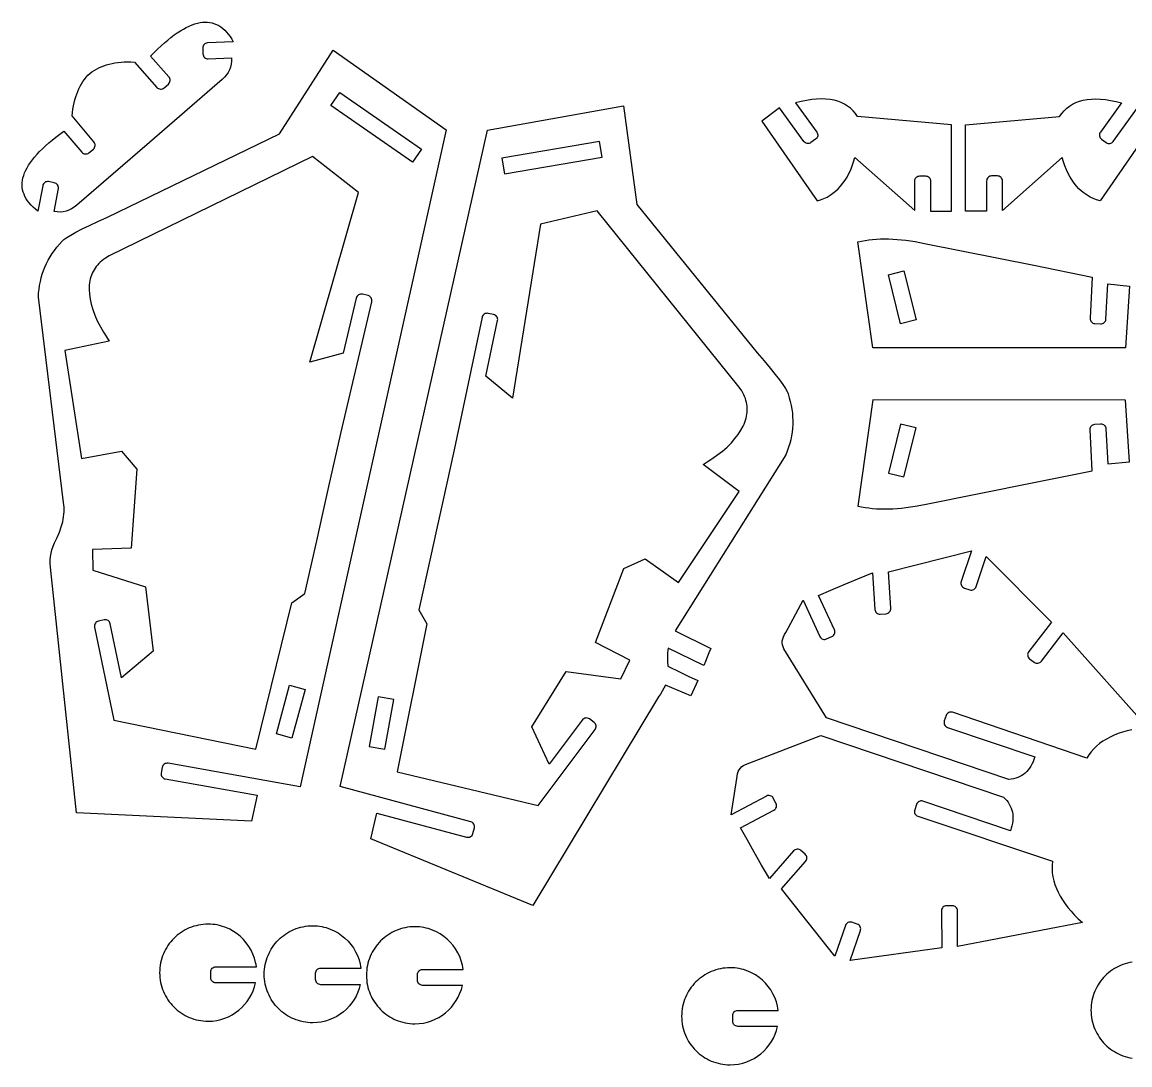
# Model space of a CAD drawing. Extents: x 0 to 16.8, y 0 to 16.3.
# Drawn here: x 0 to 7.99, y 0.37 to 7.89 of the extents above; entities that cross this region are included whole.
import ezdxf

# ---------------------------------------------------------------- set-up
doc = ezdxf.new("R2010")
doc.units = 0
doc.layers.add('Default_Layer', color=1, linetype='CONTINUOUS')
doc.layers.add('Harley_1', color=1, linetype='CONTINUOUS')

msp = doc.modelspace()

# ---------------------------------------------------------------- linework, layer by layer
at = {"layer": 'Default_Layer'}
msp.add_lwpolyline([(2.0055, 2.3734), (1.0529, 2.5422), (1.0454, 2.5427), (1.0383, 2.5418), (1.0315, 2.5396), (1.0254, 2.5361), (1.02, 2.5315), (1.0155, 2.526), (1.0122, 2.5196), (1.0102, 2.5125), (1.0029, 2.4715), (1.0024, 2.4641), (1.0033, 2.457), (1.0056, 2.4502), (1.009, 2.4441), (1.0136, 2.4387), (1.0192, 2.4343), (1.0256, 2.431), (1.0328, 2.4289), (1.6942, 2.3116), (1.6543, 2.1258), (0.3922, 2.1854), (0.2078, 3.9324), (0.2037, 3.9576), (0.2017, 3.9827), (0.2018, 4.0077), (0.2041, 4.0326), (0.2085, 4.0574), (0.215, 4.0821), (0.2236, 4.1068), (0.2344, 4.1313), (0.2536, 4.1706), (0.2697, 4.2091), (0.2826, 4.2468), (0.2923, 4.2836), (0.296, 4.3018), (0.2988, 4.3197), (0.3009, 4.3374), (0.3021, 4.3549), (0.3026, 4.3722), (0.3022, 4.3893), (0.3011, 4.4063), (0.2991, 4.423), (0.1174, 5.9022), (0.119, 5.9313), (0.1219, 5.9598), (0.1259, 5.9878), (0.1312, 6.0154), (0.1377, 6.0424), (0.1454, 6.0689), (0.1542, 6.0949), (0.1643, 6.1205), (0.1756, 6.1455), (0.1882, 6.17), (0.2019, 6.194), (0.2168, 6.2175), (0.2329, 6.2405), (0.2503, 6.263), (0.2688, 6.285), (0.2886, 6.3065), (0.294, 6.3123), (0.3014, 6.3187), (0.3223, 6.3335), (0.3511, 6.3511), (0.388, 6.3715), (0.4329, 6.3946), (0.4857, 6.4204), (0.5466, 6.449), (0.6155, 6.4803), (1.856, 7.0808), (2.2446, 7.6844), (3.0578, 7.1099), (2.5316, 4.7416), (2.0055, 2.3734)], close=True, dxfattribs=at)
at = {"layer": 'Harley_1'}
for points in [[(0.4878, 7.5166), (0.5032, 7.5278), (0.5191, 7.5382), (0.5357, 7.5478), (0.5528, 7.5566), (0.5706, 7.5645), (0.5891, 7.5716), (0.6081, 7.5779), (0.6278, 7.5834), (0.6482, 7.5881), (0.6692, 7.592), (0.6909, 7.595), (0.7132, 7.5973), (0.7362, 7.5988), (0.7599, 7.5996), (0.7843, 7.5995), (0.8094, 7.5987), (0.9719, 7.4155), (0.9773, 7.4105), (0.9835, 7.4068), (0.9902, 7.4044), (0.9972, 7.4033), (1.0043, 7.4035), (1.0112, 7.4051), (1.0178, 7.408), (1.0238, 7.4124), (1.0549, 7.44), (1.0599, 7.4454), (1.0636, 7.4516), (1.066, 7.4583), (1.0671, 7.4653), (1.0668, 7.4723), (1.0652, 7.4793), (1.0623, 7.4858), (1.0579, 7.4919), (0.9255, 7.6411), (0.9767, 7.692), (1.0016, 7.7153), (1.0261, 7.737), (1.0501, 7.7573), (1.0736, 7.7761), (1.0967, 7.7934), (1.1193, 7.8092), (1.1414, 7.8236), (1.1631, 7.8364), (1.1843, 7.8478), (1.2051, 7.8577), (1.2254, 7.8661), (1.2452, 7.8731), (1.2646, 7.8785), (1.2835, 7.8825), (1.3019, 7.885), (1.3199, 7.886), (1.3374, 7.8855), (1.3544, 7.8835), (1.371, 7.88), (1.3872, 7.8751), (1.4028, 7.8687), (1.418, 7.8608), (1.4328, 7.8514), (1.447, 7.8405), (1.4609, 7.8282), (1.4742, 7.8144), (1.4871, 7.799), (1.4995, 7.7822), (1.5115, 7.764), (1.523, 7.7442), (1.3376, 7.7364), (1.3303, 7.7353), (1.3235, 7.7329), (1.3174, 7.7292), (1.3121, 7.7245), (1.3078, 7.7189), (1.3047, 7.7125), (1.3028, 7.7056), (1.3024, 7.6982), (1.3041, 7.6566), (1.3052, 7.6493), (1.3076, 7.6425), (1.3113, 7.6364), (1.316, 7.6312), (1.3217, 7.6269), (1.328, 7.6238), (1.335, 7.6219), (1.3425, 7.6215), (1.5095, 7.6285), (1.5097, 7.6054), (1.5075, 7.5833), (1.5027, 7.5623), (1.4955, 7.5424), (1.4857, 7.5235), (1.4735, 7.5057), (1.4588, 7.489), (1.4416, 7.4733), (0.9185, 7.0185), (0.3934, 6.566), (0.3755, 6.5512), (0.3568, 6.5391), (0.3374, 6.5295), (0.3174, 6.5226), (0.2966, 6.5183), (0.2751, 6.5166), (0.253, 6.5175), (0.2301, 6.521), (0.261, 6.6854), (0.2617, 6.6928), (0.2608, 6.6999), (0.2586, 6.7067), (0.2552, 6.7129), (0.2507, 6.7183), (0.2452, 6.7228), (0.2389, 6.7262), (0.2318, 6.7283), (0.1909, 6.736), (0.1835, 6.7366), (0.1763, 6.7358), (0.1696, 6.7336), (0.1634, 6.7302), (0.158, 6.7256), (0.1535, 6.7201), (0.1501, 6.7137), (0.148, 6.7066), (0.1137, 6.5243), (0.0958, 6.5385), (0.0794, 6.5529), (0.0646, 6.5676), (0.0513, 6.5826), (0.0395, 6.5978), (0.0292, 6.6132), (0.0205, 6.6289), (0.0134, 6.6449), (0.0077, 6.661), (0.0036, 6.6775), (0.001, 6.6941), (0, 6.711), (0.0005, 6.7282), (0.0025, 6.7456), (0.0061, 6.7632), (0.0112, 6.7811), (0.0178, 6.7993), (0.026, 6.8177), (0.0357, 6.8363), (0.0469, 6.8552), (0.0597, 6.8743), (0.074, 6.8937), (0.0898, 6.9133), (0.1072, 6.9331), (0.1261, 6.9532), (0.1465, 6.9736), (0.1685, 6.9942), (0.192, 7.015), (0.217, 7.0361), (0.2436, 7.0574), (0.3014, 7.1008), (0.4301, 6.9484), (0.4354, 6.9432), (0.4415, 6.9393), (0.4481, 6.9368), (0.4551, 6.9355), (0.4622, 6.9356), (0.4691, 6.937), (0.4758, 6.9398), (0.4819, 6.9439), (0.5137, 6.9708), (0.5188, 6.9761), (0.5227, 6.9822), (0.5252, 6.9888), (0.5265, 6.9958), (0.5264, 7.0028), (0.5249, 7.0098), (0.5221, 7.0165), (0.5179, 7.0226), (0.36, 7.2097), (0.3627, 7.2346), (0.3662, 7.2587), (0.3703, 7.2821), (0.3751, 7.3046), (0.3806, 7.3264), (0.3867, 7.3474), (0.3936, 7.3677), (0.4011, 7.3871), (0.4094, 7.4059), (0.4183, 7.4238), (0.428, 7.4411), (0.4384, 7.4575), (0.4496, 7.4733), (0.4614, 7.4883), (0.474, 7.5026), (0.4873, 7.5161), (0.4878, 7.5166)], [(2.8808, 6.9707), (2.8153, 6.8762), (2.2261, 7.2843), (2.2916, 7.3788), (2.8808, 6.9707)], [(3.3578, 7.1075), (4.3379, 7.2829), (4.4339, 6.5714), (5.3026, 5.5015), (5.3517, 5.4439), (5.3947, 5.3922), (5.4316, 5.3464), (5.4624, 5.3064), (5.4872, 5.2724), (5.5059, 5.2442), (5.5184, 5.2219), (5.5224, 5.2129), (5.5249, 5.2055), (5.5337, 5.1776), (5.5412, 5.1498), (5.5473, 5.1221), (5.5522, 5.0944), (5.5557, 5.0668), (5.558, 5.0392), (5.5589, 5.0117), (5.5585, 4.9843), (5.5568, 4.9569), (5.5539, 4.9295), (5.5496, 4.9023), (5.544, 4.875), (5.5371, 4.8479), (5.5289, 4.8208), (5.5193, 4.7937), (5.5085, 4.7667), (4.7116, 3.4963), (4.9667, 3.3694), (4.9539, 3.3394), (4.9415, 3.3077), (4.9291, 3.276), (4.9164, 3.2461), (4.6612, 3.3711), (4.6582, 3.3559), (4.6563, 3.341), (4.6552, 3.3263), (4.6549, 3.3113), (4.6559, 3.2795), (4.6581, 3.2436), (4.7462, 3.1981), (4.8045, 3.1698), (4.8732, 3.1392), (4.8228, 3.0278), (4.7333, 3.0668), (4.6873, 3.0861), (4.64, 3.1052), (4.6288, 3.0828), (4.6172, 3.0614), (4.6048, 3.0409), (4.5912, 3.0212), (3.6832, 1.5173), (2.515, 1.9986), (2.5577, 2.1837), (3.2064, 2.0095), (3.2138, 2.0083), (3.221, 2.0086), (3.2279, 2.0103), (3.2344, 2.0132), (3.2401, 2.0173), (3.245, 2.0224), (3.2489, 2.0285), (3.2515, 2.0354), (3.2623, 2.0756), (3.2635, 2.0829), (3.2632, 2.0901), (3.2615, 2.097), (3.2586, 2.1034), (3.2545, 2.1092), (3.2493, 2.1141), (3.2432, 2.1179), (3.2363, 2.1206), (2.2929, 2.3742), (3.3578, 7.1075)], [(5.7347, 6.5969), (5.7595, 6.6048), (5.7833, 6.6142), (5.806, 6.6253), (5.8278, 6.6379), (5.8484, 6.652), (5.8681, 6.6677), (5.8867, 6.6849), (5.9042, 6.7037), (5.9207, 6.7241), (5.9362, 6.746), (5.9507, 6.7694), (5.9641, 6.7945), (5.9765, 6.821), (5.9878, 6.8492), (5.9981, 6.8789), (6.0074, 6.9101), (6.4382, 6.5268), (6.4382, 6.7406), (6.4389, 6.748), (6.4411, 6.7549), (6.4445, 6.7611), (6.4489, 6.7666), (6.4544, 6.7711), (6.4606, 6.7745), (6.4675, 6.7767), (6.4749, 6.7774), (6.5165, 6.7774), (6.5238, 6.7767), (6.5307, 6.7745), (6.5369, 6.7711), (6.5424, 6.7666), (6.5469, 6.7612), (6.5503, 6.7549), (6.5524, 6.748), (6.5532, 6.7406), (6.5532, 6.5232), (6.7039, 6.5232), (6.7039, 7.1459), (6.0258, 7.2049), (6.0105, 7.227), (5.9936, 7.2471), (5.9749, 7.265), (5.9546, 7.2808), (5.9325, 7.2945), (5.9088, 7.306), (5.8834, 7.3155), (5.8563, 7.3228), (5.8275, 7.328), (5.7971, 7.3311), (5.7649, 7.3321), (5.7311, 7.3309), (5.6955, 7.3276), (5.6583, 7.3222), (5.6194, 7.3147), (5.5788, 7.3051), (5.732, 7.0934), (5.7358, 7.087), (5.7381, 7.0801), (5.739, 7.0731), (5.7386, 7.066), (5.7368, 7.0592), (5.7338, 7.0528), (5.7294, 7.047), (5.7239, 7.042), (5.6902, 7.0177), (5.6838, 7.0139), (5.677, 7.0117), (5.6699, 7.0108), (5.6629, 7.0112), (5.656, 7.013), (5.6496, 7.0161), (5.6438, 7.0204), (5.6389, 7.026), (5.4638, 7.2678), (5.3367, 7.1717), (5.7347, 6.5969)], [(3.4591, 6.9064), (3.4783, 6.793), (4.185, 6.9126), (4.1658, 7.026), (3.4591, 6.9064)], [(0.6622, 2.8536), (1.6862, 2.6438), (1.9461, 3.6996), (2.0401, 3.7659), (2.1262, 4.1463), (2.1693, 4.3427), (2.2123, 4.539), (2.2984, 4.9194), (2.5223, 5.8703), (2.5232, 5.8777), (2.5227, 5.8849), (2.5209, 5.8917), (2.5177, 5.8981), (2.5135, 5.9037), (2.5082, 5.9085), (2.502, 5.9121), (2.495, 5.9146), (2.4545, 5.9241), (2.4472, 5.9251), (2.44, 5.9245), (2.4331, 5.9226), (2.4268, 5.9195), (2.4212, 5.9152), (2.4164, 5.9099), (2.4128, 5.9037), (2.4103, 5.8967), (2.3165, 5.4984), (2.0752, 5.4351), (2.4254, 6.6574), (2.0946, 6.9177), (0.6283, 6.2003), (0.6003, 6.1837), (0.5874, 6.1748), (0.5753, 6.1655), (0.5639, 6.1557), (0.5533, 6.1455), (0.5435, 6.1349), (0.5344, 6.1239), (0.526, 6.1124), (0.5184, 6.1005), (0.5115, 6.0882), (0.5054, 6.0755), (0.5001, 6.0623), (0.4955, 6.0487), (0.4916, 6.0347), (0.4885, 6.0203), (0.4861, 6.0054), (0.4845, 5.9901), (0.4837, 5.9744), (0.4836, 5.9583), (0.4856, 5.9248), (0.4907, 5.8895), (0.4987, 5.8526), (0.5098, 5.8139), (0.5238, 5.7736), (0.5409, 5.7316), (0.5878, 5.6503), (0.6087, 5.6161), (0.6278, 5.5862), (0.3085, 5.5191), (0.4278, 4.7395), (0.7165, 4.7919), (0.8269, 4.6631), (0.7853, 4.0944), (0.508, 4.0847), (0.51, 3.9354), (0.8896, 3.8146), (0.9445, 3.3498), (0.7163, 3.1584), (0.6355, 3.5475), (0.6333, 3.5545), (0.6298, 3.5609), (0.6252, 3.5663), (0.6197, 3.5707), (0.6134, 3.574), (0.6067, 3.5761), (0.5995, 3.5768), (0.5921, 3.5761), (0.5514, 3.5676), (0.5443, 3.5654), (0.538, 3.5618), (0.5326, 3.5572), (0.5282, 3.5517), (0.5249, 3.5455), (0.5229, 3.5387), (0.5222, 3.5315), (0.5229, 3.5241), (0.6622, 2.8536)], [(3.7221, 2.2369), (4.1326, 2.785), (4.1364, 2.7914), (4.1389, 2.7982), (4.1399, 2.8053), (4.1396, 2.8123), (4.1379, 2.8192), (4.135, 2.8256), (4.1308, 2.8315), (4.1253, 2.8365), (4.092, 2.8615), (4.0857, 2.8653), (4.0789, 2.8677), (4.0718, 2.8687), (4.0648, 2.8683), (4.0579, 2.8666), (4.0514, 2.8637), (4.0456, 2.8594), (4.0406, 2.854), (3.8024, 2.5359), (3.677, 2.806), (3.9237, 3.2037), (4.3188, 3.1521), (4.3839, 3.2864), (4.1369, 3.4128), (4.3404, 3.9455), (4.495, 4.0152), (4.7343, 3.8454), (5.1729, 4.5008), (4.9122, 4.697), (4.9422, 4.716), (4.9757, 4.7381), (5.0526, 4.7918), (5.0859, 4.8226), (5.1157, 4.8532), (5.1421, 4.8835), (5.1651, 4.9135), (5.1846, 4.9433), (5.2006, 4.9728), (5.2074, 4.9875), (5.2133, 5.002), (5.2183, 5.0166), (5.2225, 5.031), (5.2258, 5.0454), (5.2282, 5.0597), (5.2298, 5.074), (5.2306, 5.0882), (5.2304, 5.1023), (5.2294, 5.1164), (5.2276, 5.1304), (5.2249, 5.1443), (5.2213, 5.1582), (5.2169, 5.1719), (5.2116, 5.1857), (5.2054, 5.1993), (5.1984, 5.2129), (5.1906, 5.2265), (5.1723, 5.2533), (4.1486, 6.5249), (3.7386, 6.4295), (3.5374, 5.174), (3.3457, 5.3337), (3.4296, 5.7342), (3.4304, 5.7416), (3.4297, 5.7488), (3.4277, 5.7556), (3.4244, 5.7618), (3.42, 5.7674), (3.4146, 5.772), (3.4083, 5.7755), (3.4012, 5.7777), (3.3605, 5.7863), (3.3532, 5.787), (3.346, 5.7863), (3.3392, 5.7843), (3.3329, 5.781), (3.3274, 5.7766), (3.3228, 5.7711), (3.3193, 5.7648), (3.3171, 5.7577), (3.1165, 4.8017), (3.0332, 4.4206), (2.9889, 4.2246), (2.9446, 4.0286), (2.8612, 3.6475), (2.9182, 3.5475), (2.7058, 2.4812), (3.7221, 2.2369)], [(6.1358, 5.5368), (6.029, 6.3024), (6.0545, 6.3078), (6.0806, 6.3125), (6.1073, 6.3163), (6.1346, 6.3193), (6.1625, 6.3214), (6.191, 6.3228), (6.2201, 6.3233), (6.2499, 6.3229), (6.2802, 6.3218), (6.3111, 6.3198), (6.3427, 6.317), (6.3748, 6.3133), (6.441, 6.3036), (6.5096, 6.2905), (7.2978, 6.1331), (7.7179, 6.0482), (7.7031, 5.7506), (7.7035, 5.7432), (7.7053, 5.7362), (7.7084, 5.7298), (7.7126, 5.7241), (7.7178, 5.7193), (7.7238, 5.7156), (7.7306, 5.7131), (7.7379, 5.712), (7.7795, 5.71), (7.7869, 5.7104), (7.7939, 5.7122), (7.8003, 5.7153), (7.8059, 5.7195), (7.8107, 5.7247), (7.8144, 5.7308), (7.8168, 5.7376), (7.818, 5.7449), (7.8305, 5.9986), (7.9877, 5.9831), (7.9584, 5.5388), (6.1358, 5.5368)], [(6.2491, 6.0642), (6.3607, 6.0919), (6.4484, 5.7387), (6.3367, 5.711), (6.2491, 6.0642)], [(6.029, 4.3969), (6.0545, 4.3914), (6.0806, 4.3868), (6.1073, 4.383), (6.1346, 4.38), (6.1625, 4.3778), (6.191, 4.3765), (6.2201, 4.376), (6.2499, 4.3763), (6.2802, 4.3775), (6.3111, 4.3794), (6.3427, 4.3823), (6.3748, 4.3859), (6.441, 4.3957), (6.5096, 4.4088), (7.2978, 4.5662), (7.7179, 4.651), (7.7031, 4.9486), (7.7035, 4.956), (7.7053, 4.963), (7.7084, 4.9695), (7.7126, 4.9751), (7.7178, 4.9799), (7.7238, 4.9836), (7.7306, 4.9861), (7.7379, 4.9872), (7.7795, 4.9893), (7.7869, 4.9889), (7.7939, 4.9871), (7.8003, 4.984), (7.8059, 4.9798), (7.8107, 4.9745), (7.8144, 4.9684), (7.8168, 4.9617), (7.818, 4.9543), (7.8305, 4.7006), (7.9877, 4.7162), (7.9584, 5.1604), (6.1358, 5.1625), (6.029, 4.3969)], [(6.2491, 4.635), (6.3607, 4.6073), (6.4484, 4.9606), (6.3367, 4.9883), (6.2491, 4.635)], [(1.9464, 2.7237), (1.8353, 2.7535), (1.9295, 3.1051), (2.0406, 3.0753), (1.9464, 2.7237)], [(2.504, 2.6639), (2.6172, 2.6438), (2.6811, 3.0021), (2.5679, 3.0223), (2.504, 2.6639)], [(7.0782, 2.2978), (7.0907, 2.2859), (7.1019, 2.2735), (7.1118, 2.2607), (7.1206, 2.2475), (7.128, 2.2338), (7.1343, 2.2197), (7.1393, 2.2052), (7.143, 2.1903), (7.1455, 2.1749), (7.1468, 2.1592), (7.1468, 2.143), (7.1456, 2.1263), (7.1432, 2.1093), (7.1395, 2.0918), (7.1345, 2.0739), (7.1283, 2.0555), (6.4982, 2.2686), (6.491, 2.2703), (6.4838, 2.2704), (6.4767, 2.2692), (6.4701, 2.2667), (6.4641, 2.263), (6.4589, 2.2582), (6.4547, 2.2524), (6.4516, 2.2456), (6.4383, 2.2062), (6.4366, 2.199), (6.4364, 2.1918), (6.4377, 2.1848), (6.4402, 2.1782), (6.4439, 2.1722), (6.4488, 2.167), (6.4546, 2.1627), (6.4614, 2.1597), (7.4313, 1.8356), (7.4291, 1.8074), (7.4291, 1.7792), (7.4311, 1.7512), (7.4352, 1.7232), (7.4415, 1.6953), (7.4498, 1.6675), (7.4602, 1.6397), (7.4726, 1.612), (7.4872, 1.5844), (7.5038, 1.5569), (7.5226, 1.5295), (7.5434, 1.5021), (7.5663, 1.4748), (7.5914, 1.4476), (7.6185, 1.4204), (7.6476, 1.3934), (6.7471, 1.2213), (6.7467, 1.4785), (6.7459, 1.4859), (6.7438, 1.4928), (6.7404, 1.499), (6.7359, 1.5045), (6.7304, 1.509), (6.7242, 1.5124), (6.7173, 1.5145), (6.7099, 1.5153), (6.6683, 1.5152), (6.6609, 1.5144), (6.6541, 1.5123), (6.6478, 1.5089), (6.6424, 1.5043), (6.6379, 1.4989), (6.6345, 1.4926), (6.6324, 1.4857), (6.6317, 1.4783), (6.6331, 1.2108), (5.9722, 1.1197), (6.0468, 1.3353), (6.0485, 1.3425), (6.0487, 1.3497), (6.0476, 1.3567), (6.0451, 1.3633), (6.0415, 1.3694), (6.0367, 1.3746), (6.0309, 1.3789), (6.0242, 1.3821), (5.9849, 1.3957), (5.9776, 1.3974), (5.9704, 1.3976), (5.9634, 1.3964), (5.9568, 1.3939), (5.9508, 1.3902), (5.9455, 1.3854), (5.9412, 1.3796), (5.9381, 1.3729), (5.8623, 1.151), (5.4781, 1.6359), (5.6517, 1.8341), (5.656, 1.8402), (5.6589, 1.8468), (5.6605, 1.8537), (5.6607, 1.8608), (5.6596, 1.8678), (5.6571, 1.8744), (5.6534, 1.8806), (5.6483, 1.886), (5.617, 1.9134), (5.611, 1.9177), (5.6044, 1.9206), (5.5974, 1.9222), (5.5904, 1.9224), (5.5834, 1.9212), (5.5767, 1.9188), (5.5706, 1.915), (5.5651, 1.9099), (5.3918, 1.7103), (5.3338, 1.8085), (5.2796, 1.9024), (5.2292, 1.9922), (5.1826, 2.0778), (5.4223, 2.2043), (5.4285, 2.2084), (5.4336, 2.2135), (5.4375, 2.2195), (5.4403, 2.226), (5.4417, 2.2329), (5.4418, 2.24), (5.4405, 2.2471), (5.4377, 2.254), (5.4183, 2.2907), (5.4142, 2.2969), (5.4091, 2.302), (5.4032, 2.3059), (5.3966, 2.3086), (5.3897, 2.3101), (5.3826, 2.3102), (5.3755, 2.3088), (5.3686, 2.306), (5.1149, 2.1709), (5.155, 2.4319), (5.157, 2.4504), (5.1606, 2.4672), (5.1659, 2.4825), (5.1728, 2.4961), (5.1814, 2.5081), (5.1916, 2.5184), (5.2035, 2.5272), (5.2171, 2.5343), (5.7622, 2.7429), (7.0782, 2.2978)], [(1.6842, 0.9595), (1.397, 0.9595), (1.3896, 0.9602), (1.3827, 0.9624), (1.3764, 0.9658), (1.3709, 0.9702), (1.3664, 0.9757), (1.363, 0.9819), (1.3609, 0.9888), (1.3601, 0.9962), (1.3601, 1.0378), (1.3609, 1.0451), (1.363, 1.052), (1.3664, 1.0582), (1.371, 1.0637), (1.3764, 1.0682), (1.3827, 1.0716), (1.3896, 1.0737), (1.397, 1.0745), (1.6893, 1.0745), (1.6869, 1.0905), (1.6838, 1.1063), (1.6754, 1.1371), (1.6644, 1.1668), (1.6508, 1.1952), (1.6349, 1.2222), (1.6167, 1.2476), (1.5964, 1.2712), (1.5742, 1.293), (1.5501, 1.3127), (1.5243, 1.3303), (1.497, 1.3456), (1.4682, 1.3585), (1.4382, 1.3687), (1.4227, 1.3728), (1.407, 1.3762), (1.3911, 1.3788), (1.3749, 1.3808), (1.3584, 1.3819), (1.3418, 1.3823), (1.3238, 1.3819), (1.3061, 1.3805), (1.2885, 1.3783), (1.2713, 1.3752), (1.2544, 1.3713), (1.2378, 1.3666), (1.2215, 1.3611), (1.2056, 1.3548), (1.1901, 1.3478), (1.175, 1.3401), (1.1604, 1.3317), (1.1462, 1.3226), (1.1324, 1.3128), (1.1192, 1.3024), (1.1065, 1.2914), (1.0944, 1.2798), (1.0828, 1.2677), (1.0718, 1.255), (1.0614, 1.2417), (1.0516, 1.228), (1.0425, 1.2138), (1.0341, 1.1992), (1.0263, 1.1841), (1.0193, 1.1686), (1.0131, 1.1527), (1.0076, 1.1364), (1.0028, 1.1198), (0.9989, 1.1029), (0.9959, 1.0856), (0.9936, 1.0681), (0.9923, 1.0503), (0.9918, 1.0323), (0.9923, 1.0143), (0.9936, 0.9966), (0.9959, 0.979), (0.9989, 0.9618), (1.0028, 0.9449), (1.0076, 0.9283), (1.0131, 0.912), (1.0193, 0.8961), (1.0263, 0.8806), (1.0341, 0.8655), (1.0425, 0.8509), (1.0516, 0.8367), (1.0614, 0.8229), (1.0718, 0.8097), (1.0828, 0.797), (1.0944, 0.7849), (1.1065, 0.7733), (1.1192, 0.7623), (1.1324, 0.7519), (1.1462, 0.7421), (1.1604, 0.733), (1.175, 0.7246), (1.1901, 0.7169), (1.2056, 0.7098), (1.2215, 0.7036), (1.2378, 0.6981), (1.2544, 0.6934), (1.2713, 0.6895), (1.2885, 0.6864), (1.3061, 0.6841), (1.3238, 0.6828), (1.3418, 0.6823), (1.3729, 0.6837), (1.4033, 0.6878), (1.4327, 0.6944), (1.4612, 0.7035), (1.4886, 0.7149), (1.5148, 0.7285), (1.5396, 0.7442), (1.563, 0.7619), (1.5848, 0.7814), (1.605, 0.8026), (1.6233, 0.8255), (1.6398, 0.8498), (1.6542, 0.8755), (1.6665, 0.9024), (1.6765, 0.9304), (1.6842, 0.9595)], [(2.4387, 0.9481), (2.4311, 0.919), (2.4211, 0.891), (2.4088, 0.8641), (2.3944, 0.8384), (2.3779, 0.8141), (2.3596, 0.7912), (2.3394, 0.77), (2.3176, 0.7505), (2.2942, 0.7328), (2.2693, 0.7171), (2.2432, 0.7035), (2.2158, 0.6921), (2.1873, 0.683), (2.1578, 0.6764), (2.1275, 0.6723), (2.0964, 0.6709), (2.0784, 0.6714), (2.0606, 0.6728), (2.0431, 0.675), (2.0259, 0.6781), (2.009, 0.682), (1.9923, 0.6867), (1.9761, 0.6922), (1.9602, 0.6985), (1.9447, 0.7055), (1.9296, 0.7132), (1.9149, 0.7216), (1.9007, 0.7307), (1.887, 0.7405), (1.8738, 0.7509), (1.8611, 0.7619), (1.8489, 0.7735), (1.8373, 0.7856), (1.8263, 0.7983), (1.816, 0.8115), (1.8062, 0.8253), (1.7971, 0.8395), (1.7887, 0.8541), (1.7809, 0.8692), (1.7739, 0.8847), (1.7677, 0.9006), (1.7621, 0.9169), (1.7574, 0.9335), (1.7535, 0.9504), (1.7504, 0.9677), (1.7482, 0.9852), (1.7469, 1.0029), (1.7464, 1.0209), (1.7469, 1.039), (1.7482, 1.0567), (1.7504, 1.0742), (1.7535, 1.0915), (1.7574, 1.1084), (1.7621, 1.125), (1.7677, 1.1413), (1.7739, 1.1572), (1.7809, 1.1727), (1.7887, 1.1878), (1.7971, 1.2024), (1.8062, 1.2166), (1.816, 1.2303), (1.8263, 1.2436), (1.8373, 1.2563), (1.8489, 1.2684), (1.8611, 1.28), (1.8738, 1.291), (1.887, 1.3014), (1.9007, 1.3112), (1.9149, 1.3203), (1.9296, 1.3287), (1.9447, 1.3364), (1.9602, 1.3434), (1.9761, 1.3497), (1.9923, 1.3552), (2.009, 1.3599), (2.0259, 1.3638), (2.0431, 1.3669), (2.0606, 1.3691), (2.0784, 1.3705), (2.0964, 1.3709), (2.113, 1.3706), (2.1294, 1.3694), (2.1456, 1.3675), (2.1616, 1.3648), (2.1773, 1.3614), (2.1928, 1.3573), (2.2228, 1.3471), (2.2515, 1.3342), (2.2789, 1.3189), (2.3047, 1.3013), (2.3288, 1.2816), (2.351, 1.2598), (2.3713, 1.2362), (2.3895, 1.2108), (2.4054, 1.1838), (2.419, 1.1554), (2.43, 1.1257), (2.4384, 1.0949), (2.4415, 1.0791), (2.4439, 1.0631), (2.1515, 1.0631), (2.1441, 1.0623), (2.1372, 1.0602), (2.131, 1.0568), (2.1255, 1.0523), (2.121, 1.0469), (2.1176, 1.0406), (2.1155, 1.0337), (2.1147, 1.0264), (2.1147, 0.9848), (2.1155, 0.9774), (2.1176, 0.9705), (2.121, 0.9643), (2.1255, 0.9588), (2.131, 0.9544), (2.1372, 0.951), (2.1441, 0.9488), (2.1515, 0.9481), (2.4387, 0.9481)], [(3.1757, 0.9407), (2.8885, 0.9407), (2.8811, 0.9414), (2.8742, 0.9436), (2.868, 0.947), (2.8625, 0.9515), (2.858, 0.9569), (2.8546, 0.9631), (2.8525, 0.97), (2.8517, 0.9774), (2.8517, 1.019), (2.8525, 1.0264), (2.8546, 1.0332), (2.858, 1.0395), (2.8625, 1.0449), (2.868, 1.0494), (2.8743, 1.0528), (2.8812, 1.0549), (2.8885, 1.0557), (3.1809, 1.0557), (3.1785, 1.0717), (3.1754, 1.0875), (3.167, 1.1184), (3.156, 1.1481), (3.1424, 1.1765), (3.1265, 1.2034), (3.1083, 1.2288), (3.088, 1.2524), (3.0658, 1.2742), (3.0417, 1.294), (3.0159, 1.3116), (2.9886, 1.3269), (2.9598, 1.3397), (2.9298, 1.3499), (2.9143, 1.354), (2.8986, 1.3574), (2.8826, 1.3601), (2.8664, 1.362), (2.85, 1.3632), (2.8334, 1.3636), (2.8154, 1.3631), (2.7976, 1.3618), (2.7801, 1.3595), (2.7629, 1.3565), (2.746, 1.3526), (2.7294, 1.3478), (2.7131, 1.3423), (2.6972, 1.3361), (2.6817, 1.3291), (2.6666, 1.3213), (2.6519, 1.3129), (2.6377, 1.3038), (2.624, 1.294), (2.6108, 1.2836), (2.5981, 1.2726), (2.5859, 1.2611), (2.5744, 1.2489), (2.5634, 1.2362), (2.553, 1.223), (2.5432, 1.2093), (2.5341, 1.1951), (2.5257, 1.1804), (2.5179, 1.1653), (2.5109, 1.1498), (2.5047, 1.1339), (2.4992, 1.1176), (2.4944, 1.101), (2.4905, 1.0841), (2.4874, 1.0669), (2.4852, 1.0494), (2.4839, 1.0316), (2.4834, 1.0136), (2.4839, 0.9956), (2.4852, 0.9778), (2.4874, 0.9603), (2.4905, 0.943), (2.4944, 0.9261), (2.4992, 0.9095), (2.5047, 0.8932), (2.5109, 0.8774), (2.5179, 0.8618), (2.5257, 0.8468), (2.5341, 0.8321), (2.5432, 0.8179), (2.553, 0.8042), (2.5634, 0.791), (2.5744, 0.7783), (2.5859, 0.7661), (2.5981, 0.7545), (2.6108, 0.7435), (2.624, 0.7331), (2.6377, 0.7234), (2.6519, 0.7143), (2.6666, 0.7058), (2.6817, 0.6981), (2.6972, 0.6911), (2.7131, 0.6848), (2.7294, 0.6793), (2.746, 0.6746), (2.7629, 0.6707), (2.7801, 0.6676), (2.7976, 0.6654), (2.8154, 0.664), (2.8334, 0.6636), (2.8645, 0.665), (2.8948, 0.669), (2.9243, 0.6757), (2.9528, 0.6848), (2.9802, 0.6962), (3.0064, 0.7098), (3.0312, 0.7255), (3.0546, 0.7431), (3.0764, 0.7626), (3.0966, 0.7839), (3.1149, 0.8067), (3.1314, 0.831), (3.1458, 0.8567), (3.1581, 0.8836), (3.1681, 0.9117), (3.1757, 0.9407)], [(5.4494, 0.645), (5.1622, 0.645), (5.1548, 0.6457), (5.1479, 0.6479), (5.1417, 0.6513), (5.1362, 0.6558), (5.1317, 0.6612), (5.1283, 0.6674), (5.1261, 0.6743), (5.1254, 0.6817), (5.1254, 0.7233), (5.1261, 0.7306), (5.1283, 0.7375), (5.1317, 0.7438), (5.1362, 0.7492), (5.1417, 0.7537), (5.1479, 0.7571), (5.1548, 0.7592), (5.1622, 0.76), (5.4546, 0.76), (5.4522, 0.776), (5.449, 0.7918), (5.4407, 0.8227), (5.4297, 0.8523), (5.4161, 0.8807), (5.4002, 0.9077), (5.382, 0.9331), (5.3617, 0.9567), (5.3394, 0.9785), (5.3153, 0.9983), (5.2896, 1.0159), (5.2622, 1.0311), (5.2335, 1.044), (5.2034, 1.0542), (5.188, 1.0583), (5.1723, 1.0617), (5.1563, 1.0644), (5.1401, 1.0663), (5.1237, 1.0675), (5.1071, 1.0679), (5.0891, 1.0674), (5.0713, 1.066), (5.0538, 1.0638), (5.0366, 1.0607), (5.0196, 1.0568), (5.003, 1.0521), (4.9868, 1.0466), (4.9709, 1.0403), (4.9554, 1.0333), (4.9403, 1.0256), (4.9256, 1.0172), (4.9114, 1.0081), (4.8977, 0.9983), (4.8845, 0.9879), (4.8718, 0.9769), (4.8596, 0.9653), (4.848, 0.9532), (4.837, 0.9405), (4.8266, 0.9273), (4.8169, 0.9135), (4.8078, 0.8993), (4.7993, 0.8847), (4.7916, 0.8696), (4.7846, 0.8541), (4.7783, 0.8382), (4.7728, 0.8219), (4.7681, 0.8053), (4.7642, 0.7884), (4.7611, 0.7711), (4.7589, 0.7536), (4.7575, 0.7359), (4.7571, 0.7179), (4.7575, 0.6998), (4.7589, 0.6821), (4.7611, 0.6646), (4.7642, 0.6473), (4.7681, 0.6304), (4.7728, 0.6138), (4.7783, 0.5975), (4.7846, 0.5816), (4.7916, 0.5661), (4.7993, 0.551), (4.8078, 0.5364), (4.8169, 0.5222), (4.8266, 0.5085), (4.837, 0.4952), (4.848, 0.4825), (4.8596, 0.4704), (4.8718, 0.4588), (4.8845, 0.4478), (4.8977, 0.4374), (4.9114, 0.4276), (4.9256, 0.4185), (4.9403, 0.4101), (4.9554, 0.4024), (4.9709, 0.3954), (4.9868, 0.3891), (5.003, 0.3836), (5.0196, 0.3789), (5.0366, 0.375), (5.0538, 0.3719), (5.0713, 0.3697), (5.0891, 0.3683), (5.1071, 0.3679), (5.1382, 0.3692), (5.1685, 0.3733), (5.198, 0.3799), (5.2265, 0.389), (5.2539, 0.4004), (5.28, 0.4141), (5.3049, 0.4298), (5.3283, 0.4474), (5.3501, 0.4669), (5.3702, 0.4882), (5.3886, 0.511), (5.405, 0.5353), (5.4195, 0.561), (5.4317, 0.5879), (5.4418, 0.6159), (5.4494, 0.645)]]:
    msp.add_lwpolyline(points, close=True, dxfattribs=at)
for points in [[(8.1731, 7.1717), (7.7752, 6.5969), (7.7503, 6.6048), (7.7266, 6.6142), (7.7038, 6.6253), (7.6821, 6.6379), (7.6614, 6.652), (7.6418, 6.6677), (7.6232, 6.6849), (7.6057, 6.7037), (7.5891, 6.7241), (7.5736, 6.746), (7.5592, 6.7694), (7.5458, 6.7945), (7.5334, 6.821), (7.522, 6.8492), (7.5117, 6.8789), (7.5025, 6.9101), (7.0717, 6.5268), (7.0717, 6.7406), (7.071, 6.748), (7.0688, 6.7549), (7.0654, 6.7611), (7.0609, 6.7666), (7.0555, 6.7711), (7.0493, 6.7745), (7.0424, 6.7767), (7.035, 6.7774), (6.9934, 6.7774), (6.986, 6.7767), (6.9792, 6.7745), (6.9729, 6.7711), (6.9675, 6.7666), (6.963, 6.7612), (6.9596, 6.7549), (6.9575, 6.748), (6.9567, 6.7406), (6.9567, 6.5232), (6.806, 6.5232), (6.806, 7.1459), (6.806, 7.1459), (7.484, 7.2049), (7.4993, 7.227), (7.5163, 7.2471), (7.535, 7.265), (7.5553, 7.2808), (7.5773, 7.2945), (7.6011, 7.306), (7.6265, 7.3155), (7.6536, 7.3228), (7.6823, 7.328), (7.7128, 7.3311), (7.745, 7.3321), (7.7788, 7.3309), (7.8143, 7.3276), (7.8516, 7.3222), (7.8905, 7.3147), (7.9311, 7.3051), (7.7778, 7.0934), (7.7741, 7.087), (7.7718, 7.0801), (7.7709, 7.0731), (7.7713, 7.066), (7.7731, 7.0592), (7.7761, 7.0528), (7.7804, 7.047), (7.7859, 7.042), (7.8196, 7.0177), (7.8261, 7.0139), (7.8329, 7.0117), (7.8399, 7.0108), (7.847, 7.0112), (7.8538, 7.013), (7.8602, 7.0161), (7.866, 7.0204), (7.871, 7.026), (8.046, 7.2678)], [(8.0056, 2.7833), (7.9708, 2.7755), (7.9376, 2.7664), (7.9061, 2.756), (7.8761, 2.7442), (7.8478, 2.7311), (7.8211, 2.7167), (7.796, 2.7009), (7.7725, 2.6838), (7.7506, 2.6654), (7.7304, 2.6457), (7.7117, 2.6246), (7.6947, 2.6023), (7.6793, 2.5785), (6.7117, 2.9096), (6.7045, 2.9113), (6.6973, 2.9115), (6.6902, 2.9103), (6.6836, 2.9078), (6.6776, 2.9041), (6.6724, 2.8992), (6.6682, 2.8934), (6.6651, 2.8867), (6.6518, 2.8473), (6.6501, 2.84), (6.6499, 2.8328), (6.6512, 2.8258), (6.6537, 2.8192), (6.6574, 2.8132), (6.6623, 2.808), (6.6681, 2.8038), (6.6749, 2.8007), (7.305, 2.5876), (7.2988, 2.5693), (7.2918, 2.552), (7.2842, 2.5359), (7.2758, 2.5208), (7.2666, 2.5069), (7.2568, 2.494), (7.2462, 2.4822), (7.2349, 2.4716), (7.2228, 2.462), (7.2101, 2.4535), (7.1966, 2.4461), (7.1823, 2.4398), (7.1674, 2.4346), (7.1517, 2.4304), (7.1353, 2.4274), (7.1181, 2.4255), (5.8021, 2.8705), (5.4954, 3.3671), (5.489, 3.381), (5.4849, 3.3952), (5.483, 3.4096), (5.4835, 3.4243), (5.4862, 3.4394), (5.4913, 3.4547), (5.4986, 3.4703), (5.5083, 3.4862), (5.6348, 3.7179), (5.6348, 3.7179), (5.7544, 3.4566), (5.7582, 3.4502), (5.763, 3.4448), (5.7687, 3.4405), (5.7751, 3.4375), (5.7819, 3.4357), (5.789, 3.4352), (5.7962, 3.4361), (5.8032, 3.4385), (5.841, 3.456), (5.8473, 3.4598), (5.8527, 3.4646), (5.8569, 3.4703), (5.8599, 3.4767), (5.8617, 3.4835), (5.8622, 3.4906), (5.8612, 3.4978), (5.8588, 3.5048), (5.7451, 3.7509), (5.8341, 3.7906), (5.9286, 3.8314), (6.0287, 3.8731), (6.1344, 3.9159), (6.1511, 3.6521), (6.1523, 3.6448), (6.1549, 3.638), (6.1587, 3.632), (6.1635, 3.6269), (6.1693, 3.6227), (6.1757, 3.6198), (6.1827, 3.6181), (6.1901, 3.6178), (6.2316, 3.6206), (6.2389, 3.6218), (6.2457, 3.6244), (6.2517, 3.6283), (6.2568, 3.6331), (6.2609, 3.6389), (6.2639, 3.6453), (6.2655, 3.6524), (6.2658, 3.6598), (6.2482, 3.9227), (6.8477, 4.0749), (6.7734, 3.8525), (6.7718, 3.8453), (6.7717, 3.838), (6.7729, 3.831), (6.7755, 3.8245), (6.7792, 3.8185), (6.7841, 3.8133), (6.7899, 3.8091), (6.7967, 3.806), (6.8362, 3.793), (6.8435, 3.7914), (6.8507, 3.7913), (6.8577, 3.7926), (6.8642, 3.7951), (6.8702, 3.7989), (6.8754, 3.8038), (6.8796, 3.8097), (6.8826, 3.8165), (6.9541, 4.033), (7.4241, 3.5595), (7.2606, 3.3478), (7.2567, 3.3415), (7.2542, 3.3347), (7.2531, 3.3277), (7.2533, 3.3206), (7.2549, 3.3137), (7.2578, 3.3072), (7.2619, 3.3013), (7.2673, 3.2962), (7.3004, 3.2709), (7.3067, 3.267), (7.3134, 3.2646), (7.3205, 3.2635), (7.3275, 3.2637), (7.3344, 3.2653), (7.3409, 3.2682), (7.3468, 3.2724), (7.3519, 3.2778), (7.5083, 3.482), (8.1196, 2.7987)], [(8.0068, 1.1082), (7.9896, 1.1051), (7.9727, 1.1012), (7.956, 1.0965), (7.9398, 1.091), (7.9239, 1.0847), (7.9084, 1.0777), (7.8933, 1.07), (7.8786, 1.0615), (7.8644, 1.0524), (7.8507, 1.0427), (7.8375, 1.0323), (7.8248, 1.0213), (7.8126, 1.0097), (7.801, 0.9975), (7.79, 0.9848), (7.7797, 0.9716), (7.7699, 0.9579), (7.7608, 0.9437), (7.7524, 0.929), (7.7446, 0.9139), (7.7376, 0.8984), (7.7314, 0.8825), (7.7258, 0.8663), (7.7211, 0.8497), (7.7172, 0.8327), (7.7141, 0.8155), (7.7119, 0.798), (7.7106, 0.7802), (7.7101, 0.7622), (7.7106, 0.7442), (7.7119, 0.7264), (7.7141, 0.7089), (7.7172, 0.6917), (7.7211, 0.6748), (7.7258, 0.6582), (7.7314, 0.6419), (7.7376, 0.626), (7.7446, 0.6105), (7.7524, 0.5954), (7.7608, 0.5807), (7.7699, 0.5665), (7.7797, 0.5528), (7.79, 0.5396), (7.801, 0.5269), (7.8126, 0.5147), (7.8248, 0.5032), (7.8375, 0.4922), (7.8507, 0.4818), (7.8644, 0.472), (7.8786, 0.4629), (7.8933, 0.4545), (7.9084, 0.4467), (7.9239, 0.4397), (7.9398, 0.4335), (7.956, 0.428), (7.9727, 0.4232), (7.9896, 0.4193), (8.0068, 0.4163)]]:
    msp.add_lwpolyline(points, dxfattribs=at)

doc.saveas('drawing.dxf')
